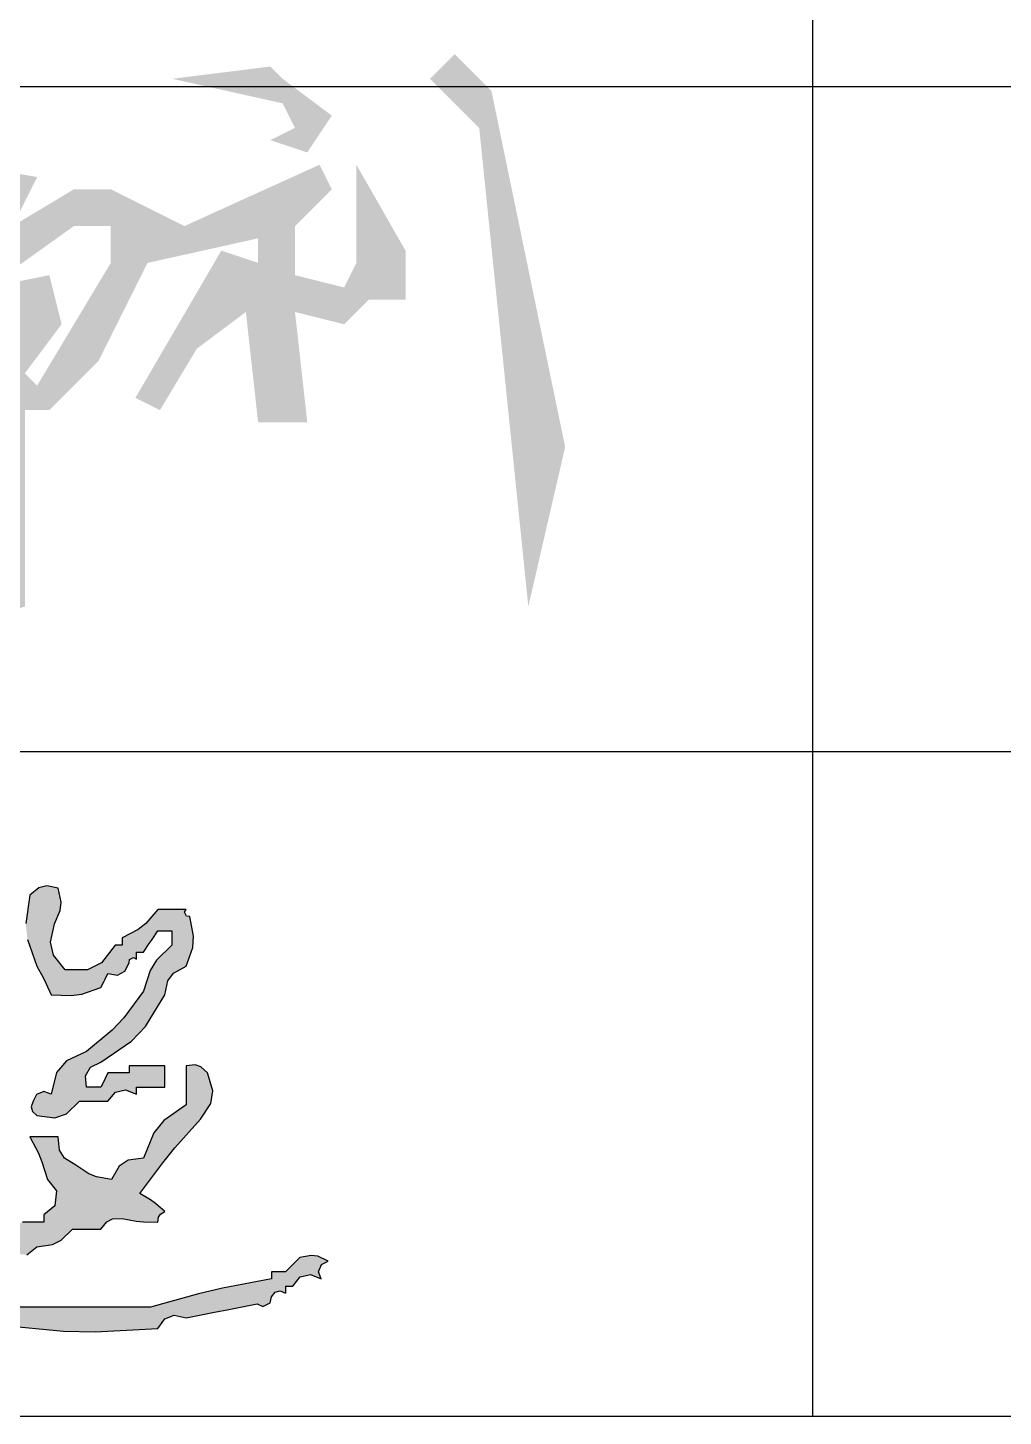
# Model space of a CAD drawing. Extents: x 5693218 to 11495510, y -728562 to -461276.
# Drawn here: x 5786730 to 5787683, y -501776 to -500419 of the extents above; entities that cross this region are included whole.
import ezdxf

# ---------------------------------------------------------------- set-up
doc = ezdxf.new("R2010")
doc.units = 0
doc.header["$LTSCALE"] = 1000
doc.header["$MEASUREMENT"] = 0
doc.layers.get('0').update_dxf_attribs({"linetype": 'CONTINUOUS'})

# ---------------------------------------------------------------- blocks, each defined once
blk = doc.blocks.new('韩超')
h = blk.add_hatch(color=256)
h.dxf.hatch_style = 1
h.paths.add_polyline_path([(1.542018, 0.208381), (1.519791, 0.219494), (1.508677, 0.225051), (1.48645, 0.236165), (1.416989, 0.236165), (1.371255, 0.264232), (1.344642, 0.274582), (1.291961, 0.284787), (1.328443, 0.335457), (1.345237, 0.362046), (1.375313, 0.416762), (1.391241, 0.446575), (1.394603, 0.466747), (1.389205, 0.500114), (1.375313, 0.500114), (1.375313, 0.514006), (1.291961, 0.514006), (1.291961, 0.527898), (1.305853, 0.527898), (1.359796, 0.576664), (1.385101, 0.603375), (1.430881, 0.659873), (1.430881, 0.722387), (1.386427, 0.71683), (1.3642, 0.714052), (1.319745, 0.708495), (1.319745, 0.694603), (1.291961, 0.694603), (1.291961, 0.833523), (1.31926, 0.838693), (1.334923, 0.85044), (1.347529, 0.875199), (1.381781, 0.872389), (1.401982, 0.877439), (1.430881, 0.896037), (1.450883, 0.906123), (1.460131, 0.922307), (1.458666, 0.94466), (1.401114, 0.937345), (1.371819, 0.928557), (1.319745, 0.902983), (1.319745, 0.889091), (1.278069, 0.889091), (1.278069, 0.958552), (1.291961, 0.958552), (1.291961, 1.139148), (1.285806, 1.138304), (1.281086, 1.140664), (1.278069, 1.146094), (1.267308, 1.150023), (1.257931, 1.147679), (1.250285, 1.139148), (1.250285, 1.000228), (1.236393, 1.000228), (1.236393, 0.861307), (1.208609, 0.861307), (1.168183, 0.824416), (1.138053, 0.811024), (1.08358, 0.805739), (1.087939, 0.795145), (1.085465, 0.785252), (1.076634, 0.777955), (1.071121, 0.771113), (1.075065, 0.759282), (1.08358, 0.757117), (1.122533, 0.76519), (1.141984, 0.769358), (1.180825, 0.777955), (1.180825, 0.791847), (1.208609, 0.791847), (1.208609, 0.805739), (1.250285, 0.805739), (1.250285, 0.708495), (1.236393, 0.708495), (1.236393, 0.652926), (1.203973, 0.631977), (1.187234, 0.622213), (1.15304, 0.604304), (1.15304, 0.548736), (1.229739, 0.588318), (1.266619, 0.612432), (1.333637, 0.666819), (1.375313, 0.666819), (1.366995, 0.654381), (1.363975, 0.646831), (1.361421, 0.632088), (1.335054, 0.599814), (1.316435, 0.58585), (1.278069, 0.569574), (1.278069, 0.555682), (1.264177, 0.555682), (1.26415, 0.539965), (1.25211, 0.527924), (1.236393, 0.527898), (1.236393, 0.514006), (1.222501, 0.514006), (1.219217, 0.502022), (1.216226, 0.496039), (1.208609, 0.486222), (1.191149, 0.488205), (1.17971, 0.484393), (1.166932, 0.47233), (1.166932, 0.430654), (1.200708, 0.424307), (1.223469, 0.429997), (1.250285, 0.451492), (1.27048, 0.461183), (1.283894, 0.46286), (1.305853, 0.458438), (1.305853, 0.47233), (1.333637, 0.47233), (1.333637, 0.458438), (1.339793, 0.4576), (1.343606, 0.449973), (1.340583, 0.444546), (1.32937, 0.406076), (1.316213, 0.38634), (1.285015, 0.361193), (1.229447, 0.305625), (1.187056, 0.302553), (1.163204, 0.307323), (1.125256, 0.326463), (1.114566, 0.33576), (1.096818, 0.332211), (1.090526, 0.319517), (1.102438, 0.292491), (1.113943, 0.279343), (1.139148, 0.263949), (1.194983, 0.265062), (1.223561, 0.262204), (1.278069, 0.250057), (1.289183, 0.238943), (1.294739, 0.233386), (1.305853, 0.222273), (1.320568, 0.231877), (1.341519, 0.224893), (1.347529, 0.208381), (1.389205, 0.208381), (1.389205, 0.194489), (1.439628, 0.1998), (1.468259, 0.195028), (1.514234, 0.173651), (1.635959, 0.161998), (1.69773, 0.160594), (1.819859, 0.166705), (1.833779, 0.185933), (1.852296, 0.192877), (1.875427, 0.187543), (1.930995, 0.198656), (1.958779, 0.204213), (2.014348, 0.215327), (2.025534, 0.209917), (2.039748, 0.217024), (2.042132, 0.229219), (2.049428, 0.23805), (2.059322, 0.240524), (2.069916, 0.236165), (2.069916, 0.250057), (2.083808, 0.250057), (2.098401, 0.26772), (2.118188, 0.272666), (2.139376, 0.263949), (2.133917, 0.27788), (2.139708, 0.292356), (2.153268, 0.298679), (2.133073, 0.308371), (2.119659, 0.310047), (2.0977, 0.305625), (2.086586, 0.294512), (2.08103, 0.288955), (2.069916, 0.277841), (2.042132, 0.277841), (2.042132, 0.263949), (1.946785, 0.245868), (1.899372, 0.234712), (1.805967, 0.208381)])
h = blk.add_hatch(color=256)
h.dxf.hatch_style = 1
h.paths.add_polyline_path([(1.611478, 0.625142), (1.597547, 0.630601), (1.583071, 0.624811), (1.576748, 0.61125), (1.572819, 0.60049), (1.575163, 0.591112), (1.583694, 0.583466), (1.61855, 0.578971), (1.641859, 0.586741), (1.667046, 0.61125), (1.680938, 0.61125), (1.722615, 0.61125), (1.737208, 0.628913), (1.756995, 0.63386), (1.778183, 0.625142), (1.778183, 0.639034), (1.833751, 0.639034), (1.833751, 0.655705), (1.833751, 0.66404), (1.833751, 0.680711), (1.805967, 0.680711), (1.792075, 0.680711), (1.764291, 0.680711), (1.764291, 0.666819), (1.722615, 0.666819), (1.717058, 0.655705), (1.714279, 0.650148), (1.708723, 0.639034), (1.69483, 0.639034), (1.680938, 0.639034), (1.678868, 0.661339), (1.688455, 0.678116), (1.708723, 0.687657), (1.768692, 0.728785), (1.795922, 0.757527), (1.833751, 0.819631), (1.839429, 0.846829), (1.850907, 0.862133), (1.875427, 0.875199), (1.888443, 0.91196), (1.890032, 0.934206), (1.882373, 0.972444), (1.876196, 0.973108), (1.872252, 0.980995), (1.875427, 0.986336), (1.861535, 0.986336), (1.819859, 0.986336), (1.796859, 0.959188), (1.781933, 0.947248), (1.750399, 0.930768), (1.750399, 0.916876), (1.736507, 0.916876), (1.71031, 0.882162), (1.682751, 0.868382), (1.639262, 0.868253), (1.61591, 0.897042), (1.610049, 0.922442), (1.618424, 0.958552), (1.629264, 0.984285), (1.6309, 1.000642), (1.62537, 1.028012), (1.602888, 1.032424), (1.587563, 1.028593), (1.569802, 1.01412), (1.562035, 0.958817), (1.56513, 0.927869), (1.583694, 0.875199), (1.595758, 0.853473), (1.601336, 0.842318), (1.611478, 0.819631), (1.650742, 0.818134), (1.671448, 0.821092), (1.708723, 0.833523), (1.714279, 0.844637), (1.717058, 0.850194), (1.722615, 0.861307), (1.740978, 0.85812), (1.755823, 0.865542), (1.764291, 0.882145), (1.764955, 0.888322), (1.772842, 0.892266), (1.778183, 0.889091), (1.778183, 0.902983), (1.792075, 0.902983), (1.803189, 0.919654), (1.808745, 0.927989), (1.819859, 0.94466), (1.847643, 0.94466), (1.847643, 0.916876), (1.817381, 0.887163), (1.804962, 0.866982), (1.792075, 0.826577), (1.753545, 0.774398), (1.730689, 0.750113), (1.680938, 0.708495), (1.641359, 0.690689), (1.621854, 0.667284)])
h = blk.add_hatch(color=256)
h.dxf.hatch_style = 1
h.paths.add_polyline_path([(1.831635, 0.573795), (1.812227, 0.549535), (1.792075, 0.500114), (1.762292, 0.496094), (1.744726, 0.484384), (1.729561, 0.458438), (1.700075, 0.463546), (1.684975, 0.469586), (1.6601, 0.486222), (1.637668, 0.49978), (1.627728, 0.515685), (1.62537, 0.54179), (1.603143, 0.54179), (1.592029, 0.54179), (1.569802, 0.54179), (1.586675, 0.509854), (1.593737, 0.492906), (1.604532, 0.458438), (1.621804, 0.436498), (1.61886, 0.407063), (1.597586, 0.388977), (1.597586, 0.375085), (1.55591, 0.375085), (1.536306, 0.36578), (1.526798, 0.35437), (1.52118, 0.333409), (1.537185, 0.313997), (1.563818, 0.311038), (1.583694, 0.326463), (1.614401, 0.331156), (1.630976, 0.339443), (1.653154, 0.361193), (1.667046, 0.361193), (1.708723, 0.361193), (1.720352, 0.375758), (1.731769, 0.381467), (1.750399, 0.382031), (1.77782, 0.376762), (1.791938, 0.37535), (1.819859, 0.375085), (1.821199, 0.385013), (1.825102, 0.390868), (1.833751, 0.395924), (1.815429, 0.411271), (1.805589, 0.418299), (1.785129, 0.430654), (1.829593, 0.491137), (1.853312, 0.520437), (1.903211, 0.57652), (1.923495, 0.606919), (1.927312, 0.631729), (1.917103, 0.666819), (1.904326, 0.678881), (1.892887, 0.682694), (1.875427, 0.680711), (1.875427, 0.650148), (1.875427, 0.634867), (1.875427, 0.604304)])
for p, q in [((1.602888, 1.032424), (1.587563, 1.028593)), ((1.62537, 1.028012), (1.602888, 1.032424)), ((1.569802, 1.01412), (1.562035, 0.958817)), ((1.587563, 1.028593), (1.569802, 1.01412)), ((1.6309, 1.000642), (1.62537, 1.028012)), ((1.618424, 0.958552), (1.629264, 0.984285)), ((1.629264, 0.984285), (1.6309, 1.000642)), ((1.819859, 0.986336), (1.796859, 0.959188)), ((1.861535, 0.986336), (1.819859, 0.986336)), ((1.875427, 0.986336), (1.861535, 0.986336)), ((1.872252, 0.980995), (1.875427, 0.986336)), ((1.876196, 0.973108), (1.872252, 0.980995)), ((1.610049, 0.922442), (1.618424, 0.958552)), ((1.796859, 0.959188), (1.781933, 0.947248)), ((1.882373, 0.972444), (1.876196, 0.973108)), ((1.890032, 0.934206), (1.882373, 0.972444)), ((1.56513, 0.927869), (1.583694, 0.875199)), ((1.781933, 0.947248), (1.750399, 0.930768)), ((1.750399, 0.930768), (1.750399, 0.916876)), ((1.803189, 0.919654), (1.808745, 0.927989)), ((1.808745, 0.927989), (1.819859, 0.94466)), ((1.819859, 0.94466), (1.847643, 0.94466)), ((1.847643, 0.94466), (1.847643, 0.916876)), ((1.888443, 0.91196), (1.890032, 0.934206)), ((1.61591, 0.897042), (1.610049, 0.922442)), ((1.639262, 0.868253), (1.61591, 0.897042)), ((1.736507, 0.916876), (1.71031, 0.882162)), ((1.750399, 0.916876), (1.736507, 0.916876)), ((1.778183, 0.902983), (1.792075, 0.902983)), ((1.778183, 0.889091), (1.778183, 0.902983)), ((1.792075, 0.902983), (1.803189, 0.919654)), ((1.847643, 0.916876), (1.817381, 0.887163)), ((1.875427, 0.875199), (1.888443, 0.91196)), ((1.583694, 0.875199), (1.595758, 0.853473)), ((1.71031, 0.882162), (1.682751, 0.868382)), ((1.755823, 0.865542), (1.764291, 0.882145)), ((1.764291, 0.882145), (1.764955, 0.888322)), ((1.764955, 0.888322), (1.772842, 0.892266)), ((1.772842, 0.892266), (1.778183, 0.889091)), ((1.817381, 0.887163), (1.804962, 0.866982)), ((1.850907, 0.862133), (1.875427, 0.875199)), ((1.595758, 0.853473), (1.601336, 0.842318)), ((1.601336, 0.842318), (1.611478, 0.819631)), ((1.682751, 0.868382), (1.639262, 0.868253)), ((1.708723, 0.833523), (1.714279, 0.844637)), ((1.714279, 0.844637), (1.717058, 0.850194)), ((1.717058, 0.850194), (1.722615, 0.861307)), ((1.722615, 0.861307), (1.740978, 0.85812)), ((1.740978, 0.85812), (1.755823, 0.865542)), ((1.804962, 0.866982), (1.792075, 0.826577)), ((1.833751, 0.819631), (1.839429, 0.846829)), ((1.839429, 0.846829), (1.850907, 0.862133)), ((1.611478, 0.819631), (1.650742, 0.818134)), ((1.650742, 0.818134), (1.671448, 0.821092)), ((1.671448, 0.821092), (1.708723, 0.833523)), ((1.792075, 0.826577), (1.753545, 0.774398)), ((1.795922, 0.757527), (1.833751, 0.819631)), ((1.753545, 0.774398), (1.730689, 0.750113)), ((1.730689, 0.750113), (1.680938, 0.708495)), ((1.768692, 0.728785), (1.795922, 0.757527)), ((1.680938, 0.708495), (1.641359, 0.690689)), ((1.708723, 0.687657), (1.768692, 0.728785)), ((1.641359, 0.690689), (1.621854, 0.667284)), ((1.688455, 0.678116), (1.708723, 0.687657)), ((1.792075, 0.680711), (1.764291, 0.680711)), ((1.764291, 0.680711), (1.764291, 0.666819)), ((1.805967, 0.680711), (1.792075, 0.680711)), ((1.833751, 0.680711), (1.805967, 0.680711)), ((1.833751, 0.66404), (1.833751, 0.680711)), ((1.892887, 0.682694), (1.875427, 0.680711)), ((1.875427, 0.680711), (1.875427, 0.650148)), ((1.904326, 0.678881), (1.892887, 0.682694)), ((1.917103, 0.666819), (1.904326, 0.678881)), ((1.621854, 0.667284), (1.611478, 0.625142)), ((1.678868, 0.661339), (1.688455, 0.678116)), ((1.680938, 0.639034), (1.678868, 0.661339)), ((1.717058, 0.655705), (1.714279, 0.650148)), ((1.722615, 0.666819), (1.717058, 0.655705)), ((1.764291, 0.666819), (1.722615, 0.666819)), ((1.833751, 0.655705), (1.833751, 0.66404)), ((1.833751, 0.639034), (1.833751, 0.655705)), ((1.927312, 0.631729), (1.917103, 0.666819)), ((1.583071, 0.624811), (1.576748, 0.61125)), ((1.597547, 0.630601), (1.583071, 0.624811)), ((1.611478, 0.625142), (1.597547, 0.630601)), ((1.69483, 0.639034), (1.680938, 0.639034)), ((1.708723, 0.639034), (1.69483, 0.639034)), ((1.714279, 0.650148), (1.708723, 0.639034)), ((1.722615, 0.61125), (1.737208, 0.628913)), ((1.737208, 0.628913), (1.756995, 0.63386)), ((1.756995, 0.63386), (1.778183, 0.625142)), ((1.778183, 0.625142), (1.778183, 0.639034)), ((1.778183, 0.639034), (1.833751, 0.639034)), ((1.875427, 0.650148), (1.875427, 0.634867)), ((1.875427, 0.634867), (1.875427, 0.604304)), ((1.923495, 0.606919), (1.927312, 0.631729)), ((1.576748, 0.61125), (1.572819, 0.60049)), ((1.572819, 0.60049), (1.575163, 0.591112)), ((1.641859, 0.586741), (1.667046, 0.61125)), ((1.667046, 0.61125), (1.680938, 0.61125)), ((1.680938, 0.61125), (1.722615, 0.61125)), ((1.875427, 0.604304), (1.831635, 0.573795)), ((1.903211, 0.57652), (1.923495, 0.606919)), ((1.575163, 0.591112), (1.583694, 0.583466)), ((1.583694, 0.583466), (1.61855, 0.578971)), ((1.61855, 0.578971), (1.641859, 0.586741)), ((1.831635, 0.573795), (1.812227, 0.549535)), ((1.853312, 0.520437), (1.903211, 0.57652)), ((1.812227, 0.549535), (1.792075, 0.500114)), ((1.592029, 0.54179), (1.569802, 0.54179)), ((1.569802, 0.54179), (1.586675, 0.509854)), ((1.603143, 0.54179), (1.592029, 0.54179)), ((1.62537, 0.54179), (1.603143, 0.54179)), ((1.627728, 0.515685), (1.62537, 0.54179)), ((1.829593, 0.491137), (1.853312, 0.520437)), ((1.586675, 0.509854), (1.593737, 0.492906)), ((1.593737, 0.492906), (1.604532, 0.458438)), ((1.637668, 0.49978), (1.627728, 0.515685)), ((1.6601, 0.486222), (1.637668, 0.49978)), ((1.762292, 0.496094), (1.744726, 0.484384)), ((1.792075, 0.500114), (1.762292, 0.496094)), ((1.785129, 0.430654), (1.829593, 0.491137)), ((1.684975, 0.469586), (1.6601, 0.486222)), ((1.700075, 0.463546), (1.684975, 0.469586)), ((1.729561, 0.458438), (1.700075, 0.463546)), ((1.744726, 0.484384), (1.729561, 0.458438)), ((1.604532, 0.458438), (1.621804, 0.436498)), ((1.621804, 0.436498), (1.61886, 0.407063)), ((1.805589, 0.418299), (1.785129, 0.430654)), ((1.815429, 0.411271), (1.805589, 0.418299)), ((1.833751, 0.395924), (1.815429, 0.411271)), ((1.61886, 0.407063), (1.597586, 0.388977)), ((1.597586, 0.388977), (1.597586, 0.375085)), ((1.720352, 0.375758), (1.731769, 0.381467)), ((1.731769, 0.381467), (1.750399, 0.382031)), ((1.750399, 0.382031), (1.77782, 0.376762)), ((1.819859, 0.375085), (1.821199, 0.385013)), ((1.821199, 0.385013), (1.825102, 0.390868)), ((1.825102, 0.390868), (1.833751, 0.395924)), ((1.597586, 0.375085), (1.55591, 0.375085)), ((1.630976, 0.339443), (1.653154, 0.361193)), ((1.653154, 0.361193), (1.667046, 0.361193)), ((1.667046, 0.361193), (1.708723, 0.361193)), ((1.708723, 0.361193), (1.720352, 0.375758)), ((1.77782, 0.376762), (1.791938, 0.37535)), ((1.791938, 0.37535), (1.819859, 0.375085)), ((1.563818, 0.311038), (1.583694, 0.326463)), ((1.583694, 0.326463), (1.614401, 0.331156)), ((1.614401, 0.331156), (1.630976, 0.339443)), ((2.0977, 0.305625), (2.086586, 0.294512)), ((2.119659, 0.310047), (2.0977, 0.305625)), ((2.133073, 0.308371), (2.119659, 0.310047)), ((2.153268, 0.298679), (2.133073, 0.308371)), ((2.139708, 0.292356), (2.153268, 0.298679)), ((2.069916, 0.277841), (2.042132, 0.277841)), ((2.042132, 0.277841), (2.042132, 0.263949)), ((2.08103, 0.288955), (2.069916, 0.277841)), ((2.086586, 0.294512), (2.08103, 0.288955)), ((2.098401, 0.26772), (2.118188, 0.272666)), ((2.118188, 0.272666), (2.139376, 0.263949)), ((2.133917, 0.27788), (2.139708, 0.292356)), ((2.139376, 0.263949), (2.133917, 0.27788)), ((1.946785, 0.245868), (1.899372, 0.234712)), ((2.042132, 0.263949), (1.946785, 0.245868)), ((2.069916, 0.250057), (2.083808, 0.250057)), ((2.069916, 0.250057), (2.069916, 0.236165)), ((2.083808, 0.250057), (2.098401, 0.26772)), ((1.899372, 0.234712), (1.805967, 0.208381)), ((2.039748, 0.217024), (2.042132, 0.229219)), ((2.042132, 0.229219), (2.049428, 0.23805)), ((2.049428, 0.23805), (2.059322, 0.240524)), ((2.059322, 0.240524), (2.069916, 0.236165)), ((1.805967, 0.208381), (1.542018, 0.208381)), ((1.833779, 0.185933), (1.852296, 0.192877)), ((1.852296, 0.192877), (1.875427, 0.187543)), ((1.875427, 0.187543), (1.930995, 0.198656)), ((1.930995, 0.198656), (1.958779, 0.204213)), ((1.958779, 0.204213), (2.014348, 0.215327)), ((2.014348, 0.215327), (2.025534, 0.209917)), ((2.025534, 0.209917), (2.039748, 0.217024)), ((1.514234, 0.173651), (1.635959, 0.161998)), ((1.69773, 0.160594), (1.819859, 0.166705)), ((1.819859, 0.166705), (1.833779, 0.185933)), ((1.635959, 0.161998), (1.69773, 0.160594))]:
    blk.add_line(p, q)

msp = doc.modelspace()

# ---------------------------------------------------------------- hatches: boundary and pattern name
h = msp.add_hatch(color=0)
h.dxf.hatch_style = 1
h.paths.add_polyline_path([(5786979, -500468.8), (5786967, -500456.8), (5786871, -500468.8), (5786979, -500492.8), (5786991, -500516.8), (5786967, -500528.8), (5787003, -500540.8), (5787027, -500504.8)])
h.paths.add_polyline_path([(5787159, -500456.8), (5787147, -500444.8), (5787123, -500468.8), (5787171, -500516.8), (5787219, -500984.8), (5787255, -500828.8), (5787183, -500480.8)])
h = msp.add_hatch(color=0)
h.dxf.hatch_style = 1
h.paths.add_polyline_path([(5786979, -500468.8), (5786967, -500456.8), (5786871, -500468.8), (5786979, -500492.8), (5786991, -500516.8), (5786967, -500528.8), (5787003, -500540.8), (5787027, -500504.8)])
h.paths.add_polyline_path([(5787159, -500456.8), (5787147, -500444.8), (5787123, -500468.8), (5787171, -500516.8), (5787219, -500984.8), (5787255, -500828.8), (5787183, -500480.8)])
h = msp.add_hatch(color=0)
h.dxf.hatch_style = 1
h.paths.add_polyline_path([(5786583, -500516.8), (5786523, -500492.8), (5786511, -500480.8), (5786499, -500516.8), (5786415, -500528.8), (5786391, -500552.8), (5786511, -500564.8), (5786511, -500600.8), (5786391, -500588.8), (5786391, -500624.8), (5786511, -500624.8), (5786511, -500672.8), (5786487, -500660.8), (5786367, -500732.8), (5786415, -500744.8), (5786499, -500720.8), (5786463, -500816.8), (5786463, -500912.8), (5786487, -500936.8), (5786499, -500816.8), (5786523, -500864.8), (5786547, -500852.8), (5786523, -500816.8), (5786523, -500768.8), (5786547, -500744.8), (5786559, -500852.8), (5786535, -500864.8), (5786571, -500888.8), (5786595, -500852.8), (5786583, -500720.8), (5786655, -500696.8), (5786679, -500720.8), (5786703, -500708.8), (5786631, -500780.8), (5786655, -500804.8), (5786691, -500780.8), (5786703, -500924.8), (5786691, -500948.8), (5786667, -500900.8), (5786655, -500948.8), (5786691, -500996.8), (5786727, -500984.8), (5786727, -500792.8), (5786751, -500792.8), (5786799, -500744.8), (5786847, -500648.8), (5786955, -500624.8), (5786955, -500648.8), (5786919, -500636.8), (5786835, -500780.8), (5786859, -500792.8), (5786895, -500732.8), (5786943, -500696.8), (5786955, -500804.8), (5787003, -500804.8), (5786991, -500696.8), (5787039, -500708.8), (5787063, -500684.8), (5787099, -500684.8), (5787099, -500636.8), (5787051, -500552.8), (5787051, -500648.8), (5787039, -500672.8), (5786991, -500660.8), (5786991, -500612.8), (5787027, -500576.8), (5787015, -500552.8), (5786883, -500612.8), (5786811, -500576.8), (5786775, -500576.8), (5786715, -500612.8), (5786739, -500564.8), (5786667, -500552.8), (5786667, -500516.8), (5786595, -500588.8), (5786547, -500588.8), (5786547, -500540.8), (5786571, -500540.8)])
h.paths.add_polyline_path([(5786559, -500648.8), (5786571, -500648.8), (5786547, -500672.8)], flags=16)
h.paths.add_polyline_path([(5786631, -500588.8), (5786667, -500576.8), (5786703, -500576.8), (5786595, -500672.8)], flags=16)
h.paths.add_polyline_path([(5786691, -500672.8), (5786775, -500612.8), (5786811, -500612.8), (5786811, -500648.8), (5786739, -500768.8), (5786727, -500756.8), (5786763, -500708.8), (5786751, -500660.8)], flags=16)
h = msp.add_hatch(color=0)
h.dxf.hatch_style = 1
h.paths.add_polyline_path([(5786583, -500516.8), (5786523, -500492.8), (5786511, -500480.8), (5786499, -500516.8), (5786415, -500528.8), (5786391, -500552.8), (5786511, -500564.8), (5786511, -500600.8), (5786391, -500588.8), (5786391, -500624.8), (5786511, -500624.8), (5786511, -500672.8), (5786487, -500660.8), (5786367, -500732.8), (5786415, -500744.8), (5786499, -500720.8), (5786463, -500816.8), (5786463, -500912.8), (5786487, -500936.8), (5786499, -500816.8), (5786523, -500864.8), (5786547, -500852.8), (5786523, -500816.8), (5786523, -500768.8), (5786547, -500744.8), (5786559, -500852.8), (5786535, -500864.8), (5786571, -500888.8), (5786595, -500852.8), (5786583, -500720.8), (5786655, -500696.8), (5786679, -500720.8), (5786703, -500708.8), (5786631, -500780.8), (5786655, -500804.8), (5786691, -500780.8), (5786703, -500924.8), (5786691, -500948.8), (5786667, -500900.8), (5786655, -500948.8), (5786691, -500996.8), (5786727, -500984.8), (5786727, -500792.8), (5786751, -500792.8), (5786799, -500744.8), (5786847, -500648.8), (5786955, -500624.8), (5786955, -500648.8), (5786919, -500636.8), (5786835, -500780.8), (5786859, -500792.8), (5786895, -500732.8), (5786943, -500696.8), (5786955, -500804.8), (5787003, -500804.8), (5786991, -500696.8), (5787039, -500708.8), (5787063, -500684.8), (5787099, -500684.8), (5787099, -500636.8), (5787051, -500552.8), (5787051, -500648.8), (5787039, -500672.8), (5786991, -500660.8), (5786991, -500612.8), (5787027, -500576.8), (5787015, -500552.8), (5786883, -500612.8), (5786811, -500576.8), (5786775, -500576.8), (5786715, -500612.8), (5786739, -500564.8), (5786667, -500552.8), (5786667, -500516.8), (5786595, -500588.8), (5786547, -500588.8), (5786547, -500540.8), (5786571, -500540.8)])
h.paths.add_polyline_path([(5786559, -500648.8), (5786571, -500648.8), (5786547, -500672.8)], flags=16)
h.paths.add_polyline_path([(5786631, -500588.8), (5786667, -500576.8), (5786703, -500576.8), (5786595, -500672.8)], flags=16)
h.paths.add_polyline_path([(5786691, -500672.8), (5786775, -500612.8), (5786811, -500612.8), (5786811, -500648.8), (5786739, -500768.8), (5786727, -500756.8), (5786763, -500708.8), (5786751, -500660.8)], flags=16)

# ---------------------------------------------------------------- linework, layer by layer
for p, q in [((5787497.1, -501776.5), (5787497.1, -498526.5)), ((5787497.1, -501776.5), (5787497.1, -498526.5)), ((5783997.1, -500476.5), (5789497.1, -500476.5)), ((5783997.1, -501126.5), (5801997.1, -501126.5)), ((5783997.1, -501776.5), (5801997.1, -501776.5))]:
    msp.add_line(p, q)

# ---------------------------------------------------------------- block references
at = {"xscale": 500, "yscale": 500, "zscale": 500}
msp.add_blockref('韩超', (5785946.9, -501774.2), dxfattribs=at)

doc.saveas('drawing.dxf')
